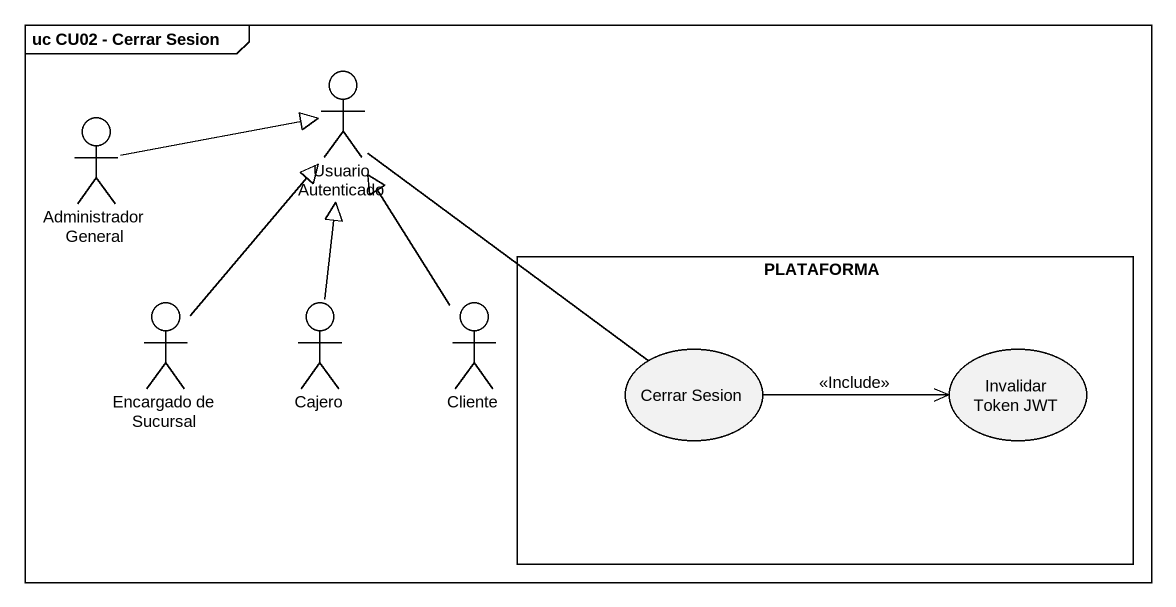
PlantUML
@startuml
mainframe uc CU02 - Cerrar Sesion
actor "Usuario Autenticado" as Usuario_Autenticado
actor "Administrador General" as Administrador_General
rectangle PLATAFORMA {
  usecase "Cerrar Sesion" as Cerrar_Sesion
  usecase "Invalidar Token JWT" as Invalidar_Token_JWT
}
actor "Encargado de Sucursal" as Encargado_de_Sucursal
actor Cajero
actor Cliente
Usuario_Autenticado -- Cerrar_Sesion
Administrador_General -right-|> Usuario_Autenticado
Encargado_de_Sucursal -up-|> Usuario_Autenticado
Cajero -up-|> Usuario_Autenticado
Cliente -up-|> Usuario_Autenticado
Cerrar_Sesion -right-> Invalidar_Token_JWT : <<Include>>
@enduml
